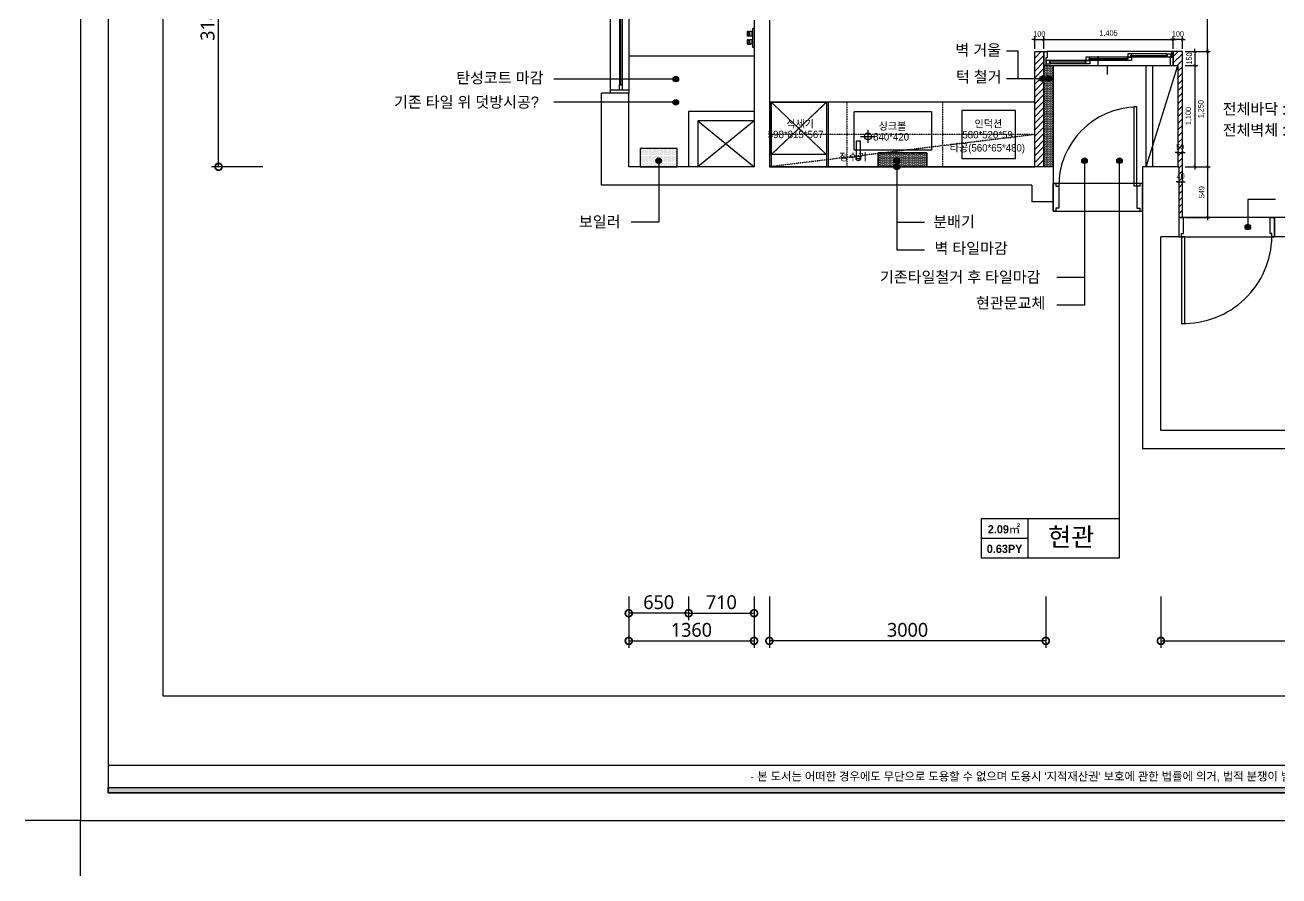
# Model space of a CAD drawing. Header units: millimetres. Extents: x 217202 to 745838, y -6815 to 171372.
# Drawn here: x 381178 to 394787, y 79566 to 88798 of the extents above; entities that cross this region are included whole.
import ezdxf
from ezdxf.enums import TextEntityAlignment as Align

# ---------------------------------------------------------------- set-up
doc = ezdxf.new("R2010")
doc.units = ezdxf.units.MM
doc.header["$PDMODE"] = 3
for name, pattern in [('DASHEDX2', [1.5, 1, -0.5]), ('HID', [2.3, 1.5, -0.8]), ('HID2', [1, 0.5, -0.5]), ('HIDDEN', [0.375, 0.25, -0.125])]:
    doc.linetypes.add(name, pattern=pattern)
doc.layers.get('DEFPOINTS').update_dxf_attribs({"color": 248})
for name, color, linetype in [('0-ELC TEXT', 7, 'Continuous'), ('03-TEXT', 3, 'Continuous'), ('03-WAL NEW', 3, 'Continuous'), ('06-FUR', 6, 'Continuous'), ('07-DIM', 5, 'Continuous'), ('3.기호.계단선', 30, 'Continuous'), ('_LIBR', 4, 'Continuous'), ('F-SYM', 7, 'Continuous'), ('FIN', 2, 'Continuous'), ('FORM(YOURNAME)-11', 1, 'Continuous'), ('Layer 1', 7, 'Continuous'), ('RC-LIGHT', 7, 'Continuous'), ('도면층2', 2, 'Continuous'), ('도면층4', 4, 'Continuous'), ('도면층5', 5, 'Continuous'), ('도면층8', 8, 'Continuous')]:
    doc.layers.add(name, color=color, linetype=linetype)
doc.styles.add('HY 울릉도 L', font='')
doc.styles.add('HY울릉도L', font='NanumBarunGothic.ttf')
doc.styles.add('YOURNAME', font='HY울릉도M.TTF')
doc.styles.add('넥슨고딕', font='NEXONLv1GothicBold.ttf')
doc.styles.add('코레일둥고', font='Korail_Round_Gothic_Medium.ttf')
doc.styles.get('HY 울릉도 L').set_extended_font_data('HY울릉도L')
doc.dimstyles.new('30', dxfattribs={"dimscale": 30, "dimtxt": 2, "dimasz": 1, "dimexe": 1, "dimexo": 1, "dimgap": 1, "dimtad": 1, "dimdec": 0, "dimrnd": 0.05, "dimdsep": 46, "dimlunit": 6, "dimtxsty": 'HY 울릉도 L', "dimblk": 'ARCHTICK', "dimcen": 2.5, "dimdle": 1, "dimclrd": 133, "dimclre": 133, "dimclrt": 30, "dimadec": 0, "dimazin": 0, "dimtfac": 1, "dimtdec": 0, "dimtix": 1, "dimtmove": 2, "dimatfit": 3, "dimldrblk": 'ARCHTICK', "dimfxl": 1, "dimlwd": -1, "dimlwe": -1, "dimarcsym": 0})
doc.dimstyles.new('60', dxfattribs={"dimscale": 60, "dimtxt": 2.5, "dimasz": 2.5, "dimexe": 1.25, "dimexo": 2, "dimtad": 1, "dimdec": 0, "dimtxsty": 'HY울릉도L', "dimblk": 'DOTSMALL', "dimcen": 2.5, "dimclrd": 1, "dimclre": 1, "dimclrt": 2, "dimadec": 0, "dimazin": 0, "dimtfac": 1, "dimtdec": 0, "dimtix": 1, "dimtmove": 0, "dimatfit": 3, "dimldrblk": 'DOTSMALL', "dimfxl": 1.25, "dimarcsym": 0})

# ---------------------------------------------------------------- blocks, each defined once
blk = doc.blocks.new('FORM-PLAN')
at = {"layer": 'FORM(YOURNAME)-11'}
h = blk.add_hatch(color=256, dxfattribs=at)
h.dxf.hatch_style = 1
h.paths.add_polyline_path([(-71444, 55115), (10556, 55115), (10556, 54915), (-71444, 54915)])
h.paths.add_polyline_path([(-71444, -2085), (10556, -2085), (10556, -2285), (-71444, -2285)])
at = {"layer": 'DEFPOINTS', "color": 158}
blk.add_line((1346, -1285), (-71444, -1285), dxfattribs=at)
for points in [[(-71444, -2285), (10556, -2285), (10556, 55115), (-71444, 55115)], [(-69444, 53115), (-64, 53115), (-64, 1215), (-69444, 1215)]]:
    blk.add_lwpolyline(points, close=True, dxfattribs=at)
at = {"layer": 'DEFPOINTS', "color": 1}
blk.add_lwpolyline([(-72444, -5285), (-72444, -3285), (-74444, -3285)], dxfattribs=at)
at = {"layer": 'FORM(YOURNAME)-11', "color": 250}
blk.add_lwpolyline([(-72444, -3285), (11556, -3285), (11556, 56115), (-72444, 56115)], close=True, dxfattribs=at)
at = {"layer": 'FORM(YOURNAME)-11'}
blk.add_lwpolyline([(-71444, -2085), (10556, -2085), (10556, -2285), (-71444, -2285)], close=True, dxfattribs=at)
at = {"layer": 'FORM(YOURNAME)-11', "color": 1, "style": 'YOURNAME'}
blk.add_text("- 본 도서는 어떠한 경우에도 무단으로 도용할 수 없으며 도용시 '지적재산권' 보호에 관한 법률에 의거, 법적 분쟁이 발생합니다.  또한 본 도서에 관한 모든 저작권은 당사에 있습니다. -", height=300, dxfattribs=at).set_placement((-32990, -1685), align=Align.MIDDLE_CENTER)
at = {"layer": 'FORM(YOURNAME)-11', "color": 3, "style": 'YOURNAME'}
for tag, height, p in [('1', 450, (9905, 18188)), ('2', 450, (9905, 17544)), ('3', 450, (9905, 16257)), ('4', 450, (9905, 14326)), ('5', 515, (9905, 12009)), ('6', 515, (9905, 9757)), ('7', 515, (9905, 7504)), ('8', 515, (9905, 5252)), ('9', 515, (9905, 2999)), ('10', 515, (5655, 811)), ('11', 515, (9905, 747)), ('12', 515, (5655, -1441)), ('13', 515, (9905, -1441))]:
    blk.add_attdef(tag, text='', height=height, dxfattribs=at).set_placement(p, align=Align.MIDDLE_RIGHT)
blk = doc.blocks.new('A$C004A4CAE')
at = {"layer": 'FIN', "color": 6}
for p, q in [((0, 0), (0, 5)), ((200, 15), (10, 15)), ((36, 69), (36, 70)), ((84, 69), (36, 69)), ((51, 63), (36, 63)), ((51, 57), (36, 57)), ((51, 51), (36, 51)), ((36, 23), (36, 45)), ((84, 45), (36, 45)), ((82, 72), (38, 72)), ((82, 21), (38, 21)), ((43, 15), (43, 21)), ((84, 63), (69, 63)), ((84, 57), (69, 57)), ((84, 51), (69, 51)), ((77, 15), (77, 21)), ((84, 69), (84, 70)), ((84, 23), (84, 45)), ((126, 69), (126, 70)), ((174, 69), (126, 69)), ((141, 63), (126, 63)), ((141, 57), (126, 57)), ((141, 51), (126, 51)), ((174, 45), (126, 45)), ((126, 23), (126, 45)), ((172, 72), (128, 72)), ((172, 21), (128, 21)), ((133, 15), (133, 21)), ((174, 63), (159, 63)), ((174, 57), (159, 57)), ((174, 51), (159, 51)), ((167, 15), (167, 21)), ((174, 69), (174, 70)), ((174, 23), (174, 45)), ((210, 0), (210, 5))]:
    blk.add_line(p, q, dxfattribs=at)
for centre, radius, start, end in [((10, 5), 10, 90, 180), ((36, 66), 3, 90, 270), ((36, 60), 3, 90, 270), ((36, 54), 3, 90, 270), ((36, 48), 3, 90, 270), ((38, 70), 2, 90, 180), ((38, 23), 2, 180, 270), ((51, 66), 3, 90, 270), ((51, 60), 3, 90, 270), ((51, 54), 3, 90, 270), ((51, 48), 3, 90, 270), ((69, 66), 3, 270, 90), ((69, 60), 3, 270, 90), ((69, 54), 3, 270, 90), ((69, 48), 3, 270, 90), ((82, 70), 2, 0, 90), ((82, 23), 2, 270, 0), ((84, 66), 3, 270, 90), ((84, 60), 3, 270, 90), ((84, 54), 3, 270, 90), ((84, 48), 3, 270, 90), ((126, 66), 3, 90, 270), ((126, 60), 3, 90, 270), ((126, 54), 3, 90, 270), ((126, 48), 3, 90, 270), ((128, 70), 2, 90, 180), ((128, 23), 2, 180, 270), ((141, 66), 3, 90, 270), ((141, 60), 3, 90, 270), ((141, 54), 3, 90, 270), ((141, 48), 3, 90, 270), ((159, 66), 3, 270, 90), ((159, 60), 3, 270, 90), ((159, 54), 3, 270, 90), ((159, 48), 3, 270, 90), ((172, 70), 2, 0, 90), ((172, 23), 2, 270, 0), ((174, 66), 3, 270, 90), ((174, 60), 3, 270, 90), ((174, 54), 3, 270, 90), ((174, 48), 3, 270, 90), ((200, 5), 10, 0, 90)]:
    blk.add_arc(centre, radius, start, end, dxfattribs=at)
blk = doc.blocks.new('flloo')
blk.add_lwpolyline([(-157702, -126053), (-157702, -125903), (-157172, -125903), (-157172, -126053), (-157702, -126053)])
at = {"layer": 'Layer 1'}
blk.add_line((-159048, -124853), (-160408, -124853), dxfattribs=at)
for points in [[(-155316, -124853), (-155316, -124953), (-155216, -124953), (-155216, -125053)], [(-155802, -126053), (-155802, -124953), (-154722, -124953), (-154722, -126053)]]:
    blk.add_lwpolyline(points, dxfattribs=at)
blk.add_circle((-157812, -125723), 37.5, dxfattribs=at)
at = {"layer": '도면층2'}
for p, q in [((-159048, -124463), (-159048, -126053)), ((-158882, -124463), (-158882, -126053)), ((-160408, -125253), (-160703, -125253)), ((-160703, -126253), (-160703, -125253)), ((-160408, -125253), (-160608, -125253)), ((-160408, -126053), (-160408, -125253)), ((-159048, -125453), (-159758, -125453)), ((-159758, -125453), (-159758, -126053)), ((-159048, -125553), (-159658, -125553)), ((-159658, -125553), (-159658, -126053)), ((-159048, -126053), (-160408, -126053)), ((-155802, -126053), (-158882, -126053)), ((-155802, -126053), (-155802, -126433)), ((-154833, -126053), (-154833, -129113)), ((-154438, -126053), (-154833, -126053)), ((-154438, -126053), (-154438, -126813)), ((-156032, -126253), (-160703, -126253)), ((-156032, -126253), (-156032, -126433)), ((-155802, -126283), (-155802, -126483)), ((-154833, -126283), (-154833, -126483)), ((-155802, -126433), (-156032, -126433)), ((-153398, -126813), (-153398, -126602)), ((-151378, -126602), (-153398, -126602)), ((-154633, -128913), (-154633, -126813)), ((-154438, -126813), (-154633, -126813)), ((-149803, -126813), (-153398, -126813)), ((-150533, -128913), (-154633, -128913)), ((-150333, -129113), (-154833, -129113))]:
    blk.add_line(p, q, dxfattribs=at)
at = {"layer": '도면층4'}
for p, q in [((-160608, -125253), (-160608, -122803)), ((-160408, -122803), (-160408, -125253)), ((-160493, -125163), (-160493, -124058)), ((-160408, -125223), (-160608, -125223)), ((-160408, -125253), (-160608, -125253)), ((-154893, -125403), (-154923, -125403)), ((-154923, -126263), (-154923, -125404)), ((-154893, -126263), (-154893, -125403)), ((-154833, -126233), (-155802, -126233)), ((-155802, -126233), (-155802, -126533)), ((-154893, -126263), (-154923, -126263)), ((-154833, -126533), (-154833, -126233)), ((-154833, -126233), (-154833, -126533)), ((-155802, -126533), (-154833, -126533))]:
    blk.add_line(p, q, dxfattribs=at)
blk.add_lwpolyline([(-160478, -125223), (-160508, -125223), (-160508, -125163), (-160478, -125163)], close=True, dxfattribs=at)
for points in [[(-155802, -126233), (-155772, -126233), (-155772, -126263), (-155742, -126263), (-155742, -126503), (-155772, -126503), (-155772, -126533), (-155802, -126533), (-155802, -126233)], [(-154833, -126233), (-154863, -126233), (-154863, -126263), (-154893, -126263), (-154893, -126503), (-154863, -126503), (-154863, -126533), (-154833, -126533), (-154833, -126233)]]:
    blk.add_lwpolyline(points, dxfattribs=at)
at = {"layer": '도면층5'}
for p, q in [((-160508, -124058), (-160508, -125163)), ((-160478, -124058), (-160478, -125163)), ((-157892, -125723), (-157742, -125723)), ((-157812, -125653), (-157812, -125793))]:
    blk.add_line(p, q, dxfattribs=at)
blk.add_arc((-154881, -126265), 861, 90.7939, 179.9066, dxfattribs=at)
at = {"layer": '도면층8'}
for p, q in [((-159048, -125553), (-159658, -126053)), ((-159658, -125553), (-159048, -126053))]:
    blk.add_line(p, q, dxfattribs=at)
at = {"xscale": -1, "rotation": 90}
blk.add_blockref('A$C004A4CAE', (-159048, -124550), dxfattribs=at)
blk = doc.blocks.new('_DOTSMALL')
at = {"color": 0, "linetype": 'ByBlock', "const_width": 0.5}
blk.add_lwpolyline([(-0.0625, 0, 1), (0.0625, 0, 1)], format="xyb", close=True, dxfattribs=at)
blk = doc.blocks.new('*D253')
at = {"layer": '07-DIM', "color": 1, "lineweight": -2, "transparency": 16777216}
for p, q in [((393505, 82596), (393505, 82041)), ((397605, 82596), (397605, 82041)), ((393505, 82116), (397605, 82116))]:
    blk.add_line(p, q, dxfattribs=at)
at = {"layer": 'DEFPOINTS', "color": 0, "transparency": 16777216}
for p in [(393505, 82716), (397605, 82716), (397605, 82116)]:
    blk.add_point(p, dxfattribs=at)
at = {"layer": '07-DIM', "color": 1, "lineweight": -2, "transparency": 16777216, "xscale": 150, "yscale": 150, "zscale": 150, "rotation": 180}
blk.add_blockref('_DOTSMALL', (393505, 82116), dxfattribs=at)
at = {"layer": '07-DIM', "color": 1, "lineweight": -2, "transparency": 16777216, "xscale": 150, "yscale": 150, "zscale": 150}
blk.add_blockref('_DOTSMALL', (397605, 82116), dxfattribs=at)
at = {"layer": '07-DIM', "color": 2, "transparency": 16777216, "insert": (395555, 82235), "char_height": 150, "attachment_point": 5, "style": 'HY울릉도L'}
blk.add_mtext('4100', dxfattribs=at)
blk = doc.blocks.new('*D254')
at = {"layer": '07-DIM', "color": 1, "lineweight": -2, "transparency": 16777216}
for p, q in [((389256, 82596), (389256, 82041)), ((392256, 82596), (392256, 82041)), ((392256, 82116), (389256, 82116))]:
    blk.add_line(p, q, dxfattribs=at)
at = {"layer": 'DEFPOINTS', "color": 0, "transparency": 16777216}
for p in [(389256, 82716), (392256, 82716), (389256, 82116)]:
    blk.add_point(p, dxfattribs=at)
at = {"layer": '07-DIM', "color": 1, "lineweight": -2, "transparency": 16777216, "xscale": 150, "yscale": 150, "zscale": 150, "rotation": 180}
blk.add_blockref('_DOTSMALL', (389256, 82116), dxfattribs=at)
at = {"layer": '07-DIM', "color": 1, "lineweight": -2, "transparency": 16777216, "xscale": 150, "yscale": 150, "zscale": 150}
blk.add_blockref('_DOTSMALL', (392256, 82116), dxfattribs=at)
at = {"layer": '07-DIM', "color": 2, "transparency": 16777216, "insert": (390756, 82235), "char_height": 150, "attachment_point": 5, "style": 'HY울릉도L'}
blk.add_mtext('3000', dxfattribs=at)
blk = doc.blocks.new('*D255')
at = {"layer": '07-DIM', "color": 1, "lineweight": -2, "transparency": 16777216}
for p, q in [((387730, 82596), (387730, 82041)), ((389090, 82596), (389090, 82041)), ((387730, 82116), (389090, 82116))]:
    blk.add_line(p, q, dxfattribs=at)
at = {"layer": 'DEFPOINTS', "color": 0, "transparency": 16777216}
for p in [(387730, 82716), (389090, 82716), (389090, 82116)]:
    blk.add_point(p, dxfattribs=at)
at = {"layer": '07-DIM', "color": 1, "lineweight": -2, "transparency": 16777216, "xscale": 150, "yscale": 150, "zscale": 150, "rotation": 180}
blk.add_blockref('_DOTSMALL', (387730, 82116), dxfattribs=at)
at = {"layer": '07-DIM', "color": 1, "lineweight": -2, "transparency": 16777216, "xscale": 150, "yscale": 150, "zscale": 150}
blk.add_blockref('_DOTSMALL', (389090, 82116), dxfattribs=at)
at = {"layer": '07-DIM', "color": 2, "transparency": 16777216, "insert": (388410, 82235), "char_height": 150, "attachment_point": 5, "style": 'HY울릉도L'}
blk.add_mtext('1360', dxfattribs=at)
blk = doc.blocks.new('*D256')
at = {"layer": '07-DIM', "color": 1, "lineweight": -2, "transparency": 16777216}
for p, q in [((388380, 82596), (388380, 82341)), ((389090, 82596), (389090, 82341)), ((388380, 82416), (389090, 82416))]:
    blk.add_line(p, q, dxfattribs=at)
at = {"layer": 'DEFPOINTS', "color": 0, "transparency": 16777216}
for p in [(388380, 82716), (389090, 82716), (389090, 82416)]:
    blk.add_point(p, dxfattribs=at)
at = {"layer": '07-DIM', "color": 1, "lineweight": -2, "transparency": 16777216, "xscale": 150, "yscale": 150, "zscale": 150, "rotation": 180}
blk.add_blockref('_DOTSMALL', (388380, 82416), dxfattribs=at)
at = {"layer": '07-DIM', "color": 1, "lineweight": -2, "transparency": 16777216, "xscale": 150, "yscale": 150, "zscale": 150}
blk.add_blockref('_DOTSMALL', (389090, 82416), dxfattribs=at)
at = {"layer": '07-DIM', "color": 2, "transparency": 16777216, "insert": (388735, 82535), "char_height": 150, "attachment_point": 5, "style": 'HY울릉도L'}
blk.add_mtext('710', dxfattribs=at)
blk = doc.blocks.new('*D257')
at = {"layer": '07-DIM', "color": 1, "lineweight": -2, "transparency": 16777216}
for p, q in [((387730, 82596), (387730, 82341)), ((388380, 82596), (388380, 82341)), ((388380, 82416), (387730, 82416))]:
    blk.add_line(p, q, dxfattribs=at)
at = {"layer": 'DEFPOINTS', "color": 0, "transparency": 16777216}
for p in [(387730, 82716), (388380, 82716), (387730, 82416)]:
    blk.add_point(p, dxfattribs=at)
at = {"layer": '07-DIM', "color": 1, "lineweight": -2, "transparency": 16777216, "xscale": 150, "yscale": 150, "zscale": 150, "rotation": 180}
blk.add_blockref('_DOTSMALL', (387730, 82416), dxfattribs=at)
at = {"layer": '07-DIM', "color": 1, "lineweight": -2, "transparency": 16777216, "xscale": 150, "yscale": 150, "zscale": 150}
blk.add_blockref('_DOTSMALL', (388380, 82416), dxfattribs=at)
at = {"layer": '07-DIM', "color": 2, "transparency": 16777216, "insert": (388055, 82535), "char_height": 150, "attachment_point": 5, "style": 'HY울릉도L'}
blk.add_mtext('650', dxfattribs=at)
blk = doc.blocks.new('*D258')
at = {"layer": '07-DIM', "color": 1, "lineweight": -2, "transparency": 16777216}
for p, q in [((383758, 90441), (383203, 90441)), ((383278, 87261), (383278, 90441)), ((383758, 87261), (383203, 87261))]:
    blk.add_line(p, q, dxfattribs=at)
at = {"layer": 'DEFPOINTS', "color": 0, "transparency": 16777216}
for p in [(383278, 90441), (383878, 90441), (383878, 87261)]:
    blk.add_point(p, dxfattribs=at)
at = {"layer": '07-DIM', "color": 1, "lineweight": -2, "transparency": 16777216, "xscale": 150, "yscale": 150, "zscale": 150}
for p, rotation in [((383278, 90441), 90), ((383278, 87261), 270)]:
    blk.add_blockref('_DOTSMALL', p, dxfattribs=dict(at, rotation=rotation))
at = {"layer": '07-DIM', "color": 2, "transparency": 16777216, "insert": (383159, 88851), "char_height": 150, "attachment_point": 5, "rotation": 90, "style": 'HY울릉도L'}
blk.add_mtext('3180', dxfattribs=at)
blk = doc.blocks.new('_ArchTick')
at = {"color": 0, "linetype": 'ByBlock', "const_width": 0.15}
blk.add_lwpolyline([(-0.5, -0.5), (0.5, 0.5)], dxfattribs=at)
blk = doc.blocks.new('*D275')
at = {"layer": 'DEFPOINTS', "color": 0, "transparency": 16777216}
for p in [(392236, 88641), (392136, 88511), (392236, 88511)]:
    blk.add_point(p, dxfattribs=at)
at = {"layer": 'RC-LIGHT', "color": 133, "transparency": 16777216}
for p, q in [((392136, 88641), (392106, 88641)), ((392136, 88541), (392136, 88671)), ((392136, 88641), (392236, 88641)), ((392236, 88541), (392236, 88671)), ((392236, 88641), (392266, 88641))]:
    blk.add_line(p, q, dxfattribs=at)
at = {"layer": 'RC-LIGHT', "color": 133, "transparency": 16777216, "xscale": 30, "yscale": 30, "zscale": 30}
blk.add_blockref('_ArchTick', (392136, 88641), dxfattribs=at)
at = {"layer": 'RC-LIGHT', "color": 133, "transparency": 16777216, "xscale": 30, "yscale": 30, "zscale": 30, "rotation": 180}
blk.add_blockref('_ArchTick', (392236, 88641), dxfattribs=at)
at = {"layer": 'RC-LIGHT', "color": 30, "transparency": 16777216, "insert": (392186, 88702), "char_height": 60, "attachment_point": 5, "style": 'HY 울릉도 L'}
blk.add_mtext('100', dxfattribs=at)
blk = doc.blocks.new('*D276')
at = {"layer": 'DEFPOINTS', "color": 0, "transparency": 16777216}
for p in [(393640, 88641), (392235, 88511), (393640, 88511)]:
    blk.add_point(p, dxfattribs=at)
at = {"layer": 'RC-LIGHT', "color": 133, "transparency": 16777216}
for p, q in [((392205, 88641), (393670, 88641)), ((392235, 88541), (392235, 88671)), ((393640, 88541), (393640, 88671))]:
    blk.add_line(p, q, dxfattribs=at)
at = {"layer": 'RC-LIGHT', "color": 133, "transparency": 16777216, "xscale": 30, "yscale": 30, "zscale": 30, "rotation": 180}
blk.add_blockref('_ArchTick', (392235, 88641), dxfattribs=at)
at = {"layer": 'RC-LIGHT', "color": 133, "transparency": 16777216, "xscale": 30, "yscale": 30, "zscale": 30}
blk.add_blockref('_ArchTick', (393640, 88641), dxfattribs=at)
at = {"layer": 'RC-LIGHT', "color": 30, "transparency": 16777216, "insert": (392937, 88707), "char_height": 60, "attachment_point": 5, "style": 'HY 울릉도 L'}
blk.add_mtext('1,405', dxfattribs=at)
blk = doc.blocks.new('*D277')
at = {"layer": 'DEFPOINTS', "color": 0, "transparency": 16777216}
for p in [(393640, 88641), (393640, 88511), (393740, 88511)]:
    blk.add_point(p, dxfattribs=at)
at = {"layer": 'RC-LIGHT', "color": 133, "transparency": 16777216}
for p, q in [((393640, 88641), (393610, 88641)), ((393640, 88541), (393640, 88671)), ((393740, 88641), (393640, 88641)), ((393740, 88541), (393740, 88671)), ((393740, 88641), (393770, 88641))]:
    blk.add_line(p, q, dxfattribs=at)
at = {"layer": 'RC-LIGHT', "color": 133, "transparency": 16777216, "xscale": 30, "yscale": 30, "zscale": 30}
blk.add_blockref('_ArchTick', (393640, 88641), dxfattribs=at)
at = {"layer": 'RC-LIGHT', "color": 133, "transparency": 16777216, "xscale": 30, "yscale": 30, "zscale": 30, "rotation": 180}
blk.add_blockref('_ArchTick', (393740, 88641), dxfattribs=at)
at = {"layer": 'RC-LIGHT', "color": 30, "transparency": 16777216, "insert": (393690, 88702), "char_height": 60, "attachment_point": 5, "style": 'HY 울릉도 L'}
blk.add_mtext('100', dxfattribs=at)
blk = doc.blocks.new('*D270')
at = {"layer": 'DEFPOINTS', "color": 0, "transparency": 16777216}
for p in [(393740, 88511), (393740, 87261), (394010, 87261)]:
    blk.add_point(p, dxfattribs=at)
at = {"layer": 'RC-LIGHT', "color": 133, "transparency": 16777216}
for p, q in [((393770, 88511), (394040, 88511)), ((394010, 88541), (394010, 87231)), ((393770, 87261), (394040, 87261))]:
    blk.add_line(p, q, dxfattribs=at)
at = {"layer": 'RC-LIGHT', "color": 133, "transparency": 16777216, "xscale": 30, "yscale": 30, "zscale": 30}
for p, rotation in [((394010, 88511), 90), ((394010, 87261), 270)]:
    blk.add_blockref('_ArchTick', p, dxfattribs=dict(at, rotation=rotation))
at = {"layer": 'RC-LIGHT', "color": 30, "transparency": 16777216, "insert": (393944, 87886), "char_height": 60, "attachment_point": 5, "rotation": 90, "style": 'HY 울릉도 L'}
blk.add_mtext('1,250', dxfattribs=at)
blk = doc.blocks.new('*D278')
at = {"layer": 'DEFPOINTS', "color": 0, "transparency": 16777216}
for p in [(393740, 87261), (393740, 86712), (394010, 86712)]:
    blk.add_point(p, dxfattribs=at)
at = {"layer": 'RC-LIGHT', "color": 133, "transparency": 16777216}
for p, q in [((393770, 87261), (394040, 87261)), ((394010, 87291), (394010, 86682)), ((393770, 86712), (394040, 86712))]:
    blk.add_line(p, q, dxfattribs=at)
at = {"layer": 'RC-LIGHT', "color": 133, "transparency": 16777216, "xscale": 30, "yscale": 30, "zscale": 30}
for p, rotation in [((394010, 87261), 90), ((394010, 86712), 270)]:
    blk.add_blockref('_ArchTick', p, dxfattribs=dict(at, rotation=rotation))
at = {"layer": 'RC-LIGHT', "color": 30, "transparency": 16777216, "insert": (393948, 86986), "char_height": 60, "attachment_point": 5, "rotation": 90, "style": 'HY 울릉도 L'}
blk.add_mtext('549', dxfattribs=at)
blk = doc.blocks.new('*D279')
at = {"layer": 'DEFPOINTS', "color": 0, "transparency": 16777216}
for p in [(393700, 87098), (393740, 87098), (393740, 87098)]:
    blk.add_point(p, dxfattribs=at)
at = {"layer": 'RC-LIGHT', "color": 133, "transparency": 16777216}
for p, q in [((393700, 87098), (393670, 87098)), ((393700, 87098), (393740, 87098)), ((393740, 87098), (393770, 87098))]:
    blk.add_line(p, q, dxfattribs=at)
at = {"layer": 'RC-LIGHT', "color": 133, "transparency": 16777216, "xscale": 30, "yscale": 30, "zscale": 30}
blk.add_blockref('_ArchTick', (393700, 87098), dxfattribs=at)
at = {"layer": 'RC-LIGHT', "color": 133, "transparency": 16777216, "xscale": 30, "yscale": 30, "zscale": 30, "rotation": 180}
blk.add_blockref('_ArchTick', (393740, 87098), dxfattribs=at)
at = {"layer": 'RC-LIGHT', "color": 30, "transparency": 16777216, "insert": (393720, 87160), "char_height": 60, "attachment_point": 5, "style": 'HY 울릉도 L'}
blk.add_mtext('40', dxfattribs=at)
blk = doc.blocks.new('*D280')
at = {"layer": 'DEFPOINTS', "color": 0, "transparency": 16777216}
for p in [(393690, 87414), (393740, 87414), (393740, 87414)]:
    blk.add_point(p, dxfattribs=at)
at = {"layer": 'RC-LIGHT', "color": 133, "transparency": 16777216}
for p, q in [((393690, 87414), (393660, 87414)), ((393690, 87414), (393740, 87414)), ((393740, 87414), (393770, 87414))]:
    blk.add_line(p, q, dxfattribs=at)
at = {"layer": 'RC-LIGHT', "color": 133, "transparency": 16777216, "xscale": 30, "yscale": 30, "zscale": 30}
blk.add_blockref('_ArchTick', (393690, 87414), dxfattribs=at)
at = {"layer": 'RC-LIGHT', "color": 133, "transparency": 16777216, "xscale": 30, "yscale": 30, "zscale": 30, "rotation": 180}
blk.add_blockref('_ArchTick', (393740, 87414), dxfattribs=at)
at = {"layer": 'RC-LIGHT', "color": 30, "transparency": 16777216, "insert": (393715, 87475), "char_height": 60, "attachment_point": 5, "style": 'HY 울릉도 L'}
blk.add_mtext('50', dxfattribs=at)
blk = doc.blocks.new('*D271')
at = {"layer": 'DEFPOINTS', "color": 0, "transparency": 16777216}
for p in [(393740, 88511), (393740, 88361), (393875, 88361)]:
    blk.add_point(p, dxfattribs=at)
at = {"layer": 'RC-LIGHT', "color": 133, "transparency": 16777216}
for p, q in [((393770, 88511), (393905, 88511)), ((393875, 88511), (393875, 88541)), ((393875, 88511), (393875, 88361)), ((393770, 88361), (393905, 88361)), ((393875, 88361), (393875, 88331))]:
    blk.add_line(p, q, dxfattribs=at)
at = {"layer": 'RC-LIGHT', "color": 133, "transparency": 16777216, "xscale": 30, "yscale": 30, "zscale": 30}
for p, rotation in [((393875, 88511), 270), ((393875, 88361), 90)]:
    blk.add_blockref('_ArchTick', p, dxfattribs=dict(at, rotation=rotation))
at = {"layer": 'RC-LIGHT', "color": 30, "transparency": 16777216, "insert": (393813, 88436), "char_height": 60, "attachment_point": 5, "rotation": 90, "style": 'HY 울릉도 L'}
blk.add_mtext('150', dxfattribs=at)
blk = doc.blocks.new('*D272')
at = {"layer": 'DEFPOINTS', "color": 0, "transparency": 16777216}
for p in [(393740, 88361), (393740, 87261), (393875, 87261)]:
    blk.add_point(p, dxfattribs=at)
at = {"layer": 'RC-LIGHT', "color": 133, "transparency": 16777216}
for p, q in [((393770, 88361), (393905, 88361)), ((393875, 88391), (393875, 87231)), ((393770, 87261), (393905, 87261))]:
    blk.add_line(p, q, dxfattribs=at)
at = {"layer": 'RC-LIGHT', "color": 133, "transparency": 16777216, "xscale": 30, "yscale": 30, "zscale": 30}
for p, rotation in [((393875, 88361), 90), ((393875, 87261), 270)]:
    blk.add_blockref('_ArchTick', p, dxfattribs=dict(at, rotation=rotation))
at = {"layer": 'RC-LIGHT', "color": 30, "transparency": 16777216, "insert": (393809, 87811), "char_height": 60, "attachment_point": 5, "rotation": 90, "style": 'HY 울릉도 L'}
blk.add_mtext('1,100', dxfattribs=at)
blk = doc.blocks.new('*D273')
at = {"layer": 'DEFPOINTS', "color": 0, "transparency": 16777216}
for p in [(393740, 90441), (394010, 90441), (393740, 88511)]:
    blk.add_point(p, dxfattribs=at)
at = {"layer": 'RC-LIGHT', "color": 133, "transparency": 16777216}
for p, q in [((393770, 90441), (394040, 90441)), ((394010, 88481), (394010, 90471)), ((393770, 88511), (394040, 88511))]:
    blk.add_line(p, q, dxfattribs=at)
at = {"layer": 'RC-LIGHT', "color": 133, "transparency": 16777216, "xscale": 30, "yscale": 30, "zscale": 30}
for p, rotation in [((394010, 90441), 90), ((394010, 88511), 270)]:
    blk.add_blockref('_ArchTick', p, dxfattribs=dict(at, rotation=rotation))
at = {"layer": 'RC-LIGHT', "color": 30, "transparency": 16777216, "insert": (393944, 89476), "char_height": 60, "attachment_point": 5, "rotation": 90, "style": 'HY 울릉도 L'}
blk.add_mtext('1,930', dxfattribs=at)

msp = doc.modelspace()

# ---------------------------------------------------------------- hatches: boundary and pattern name
at = {"layer": '0-ELC TEXT'}
h = msp.add_hatch(color=256, dxfattribs=at)
h.dxf.hatch_style = 1
edge = h.paths.add_edge_path()
edge.add_arc((388241.3, 88212.8), 30, 180, 540, ccw=False)
h = msp.add_hatch(color=256, dxfattribs=at)
h.dxf.hatch_style = 1
edge = h.paths.add_edge_path()
edge.add_arc((392219.8, 88216), 30, 0, 360)
h = msp.add_hatch(color=256, dxfattribs=at)
h.dxf.hatch_style = 1
edge = h.paths.add_edge_path()
edge.add_arc((392289.1, 88216), 30, 0, 360)
h = msp.add_hatch(color=256, dxfattribs=at)
h.dxf.hatch_style = 1
edge = h.paths.add_edge_path()
edge.add_arc((388241.3, 87960.4), 30, 180, 540, ccw=False)
h = msp.add_hatch(color=256, dxfattribs=at)
h.dxf.hatch_style = 1
edge = h.paths.add_edge_path()
edge.add_arc((388055, 87326.5), 30, 0, 360)
h = msp.add_hatch(color=256, dxfattribs=at)
h.dxf.hatch_style = 1
edge = h.paths.add_edge_path()
edge.add_arc((390640, 87326.5), 30, 0, 360)
h = msp.add_hatch(color=256, dxfattribs=at)
h.dxf.hatch_style = 1
edge = h.paths.add_edge_path()
edge.add_arc((390640, 87260.6), 30, 0, 360)
h = msp.add_hatch(color=256, dxfattribs=at)
h.dxf.hatch_style = 1
edge = h.paths.add_edge_path()
edge.add_arc((392676.5, 87326.5), 30, 0, 360)
h = msp.add_hatch(color=256, dxfattribs=at)
h.dxf.hatch_style = 1
edge = h.paths.add_edge_path()
edge.add_arc((393056.6, 87326.5), 30, 180, 540)
h = msp.add_hatch(color=256, dxfattribs=at)
h.dxf.hatch_style = 1
edge = h.paths.add_edge_path()
edge.add_arc((394449.5, 86606.1), 30, -180, 180, ccw=False)
at = {"layer": '03-WAL NEW'}
h = msp.add_hatch(dxfattribs=at)
h.set_pattern_fill('_USER', color=256, scale=50, angle=45, pattern_type=0)
h.set_pattern_definition([(45, (573938.155, 250160.193), (-35.355339, 35.355339), [])])
h.paths.add_polyline_path([(392236, 88510.6), (392236, 87260.6), (392136, 87260.6), (392136, 88510.6)])
h.paths.add_polyline_path([(393740, 86711.6), (393740, 88510.6), (393640, 88510.6), (393640, 88360.6), (393690, 88360.6), (393690, 87260.6), (393700, 87260.6), (393700, 86711.6)])
at = {"layer": '3.기호.계단선'}
h = msp.add_hatch(dxfattribs=at)
h.set_pattern_fill('DOTS', color=256, scale=200, double=1)
h.set_pattern_definition([(0, (573938.155, 250160.193), (6.25, 12.5), [0, -12.5])])
h.paths.add_polyline_path([(392236, 88360.6), (392336, 88360.6), (392336, 87260.6), (392236, 87260.6)])
h = msp.add_hatch(dxfattribs=at)
h.set_pattern_fill('DOTS', color=256, scale=200, double=1)
h.set_pattern_definition([(0, (548138.155, 213313.843), (6.25, 12.5), [0, -12.5])])
h.paths.add_polyline_path([(387855, 87260.6), (388255, 87260.6), (388255, 87460.6), (387855, 87460.6)])
h = msp.add_hatch(dxfattribs=at)
h.set_pattern_fill('DOTS', color=256, scale=200, double=1)
h.set_pattern_definition([(0, (548109.155, 213323.843), (6.25, 12.5), [0, -12.5])])
h.paths.add_polyline_path([(390436, 87260.6), (390966, 87260.6), (390966, 87410.6), (390436, 87410.6)])

# ---------------------------------------------------------------- linework, layer by layer
at = {"layer": '0-ELC TEXT'}
for p, q in [((388241.3, 88212.8), (386918, 88212.8)), ((388241.3, 87960.4), (386918, 87960.4)), ((393056.6, 83440.1), (393056.6, 87326.5)), ((392066.3, 83015.6), (392066.3, 83440.1)), ((392066.3, 83227.8), (391556.6, 83227.8))]:
    msp.add_line(p, q, dxfattribs=at)
for points in [[(392289.1, 88216), (391831.4, 88216)], [(388055, 87326.5), (388055, 86660.6), (387755, 86660.6)], [(390640, 87326.5), (390640, 86660.6), (390940, 86660.6)], [(392676.5, 87326.5), (392676.5, 86060.6), (392376.5, 86060.6)], [(394749.5, 86906.1), (394449.5, 86906.1), (394449.5, 86606.1)], [(390640, 86660.6), (390640, 86360.6), (390940, 86360.6)], [(392676.5, 86060.6), (392676.5, 85760.6), (392376.5, 85760.6)]]:
    msp.add_lwpolyline(points, dxfattribs=at)
msp.add_lwpolyline([(393056.6, 83440.1), (391556.6, 83440.1), (391556.6, 83015.6), (393056.6, 83015.6)], close=True, dxfattribs=at)
for centre in [(388241.3, 88212.8), (392219.8, 88216), (392289.1, 88216), (388241.3, 87960.4), (388055, 87326.5), (390640, 87326.5), (390640, 87260.6), (392676.5, 87326.5), (393056.6, 87326.5), (394449.5, 86606.1)]:
    msp.add_circle(centre, 30, dxfattribs=at)
at = {"layer": '03-WAL NEW'}
for points in [[(392236, 88510.6), (392236, 87260.6), (392136, 87260.6), (392136, 88510.6), (392236, 88510.6)], [(393740, 86711.6), (393740, 88510.6), (393640, 88510.6), (393640, 88360.6), (393690, 88360.6), (393690, 87260.6), (393700, 87260.6), (393700, 86711.6), (393740, 86711.6)]]:
    msp.add_lwpolyline(points, dxfattribs=at)
at = {"layer": '06-FUR'}
for p, q in [((393345, 87260.6), (393690, 88360.6)), ((389276, 87960.6), (389276, 87260.6)), ((389876, 87960.6), (389876, 87260.6)), ((389896, 87960.6), (389896, 87260.6))]:
    msp.add_line(p, q, dxfattribs=at)
at = {"layer": '06-FUR', "color": 7, "linetype": 'DASHEDX2'}
for p, q in [((389875, 87393.6), (389277, 87960.6)), ((389875, 87960.6), (389277, 87393.6))]:
    msp.add_line(p, q, dxfattribs=at)
at = {"layer": '06-FUR', "linetype": 'HID2', "ltscale": 2}
for p, q in [((390096, 87960.6), (390096, 87260.6)), ((391136, 87960.6), (391136, 87260.6)), ((392136, 87610.6), (389256, 87260.6))]:
    msp.add_line(p, q, dxfattribs=at)
at = {"layer": '06-FUR'}
for points in [[(393345, 88360.6), (393690, 88360.6), (393690, 87260.6), (393345, 87260.6)], [(392136, 87960.6), (389256, 87960.6), (389256, 87260.6), (392136, 87260.6)]]:
    msp.add_lwpolyline(points, close=True, dxfattribs=at)
at = {"layer": '06-FUR', "color": 7, "linetype": 'DASHEDX2'}
for points in [[(389875, 87393.6), (389277, 87393.6), (389277, 87960.6), (389875, 87960.6)], [(391016, 87440.6), (390176, 87440.6), (390176, 87860.6), (391016, 87860.6)], [(391346, 87350.6), (391926, 87350.6), (391926, 87870.6), (391346, 87870.6)]]:
    msp.add_lwpolyline(points, close=True, dxfattribs=at)
at = {"layer": '06-FUR', "linetype": 'HID2', "ltscale": 2}
msp.add_lwpolyline([(389256, 87260.6), (392136, 87260.6), (392136, 87610.6), (389256, 87610.6)], close=True, dxfattribs=at)
at = {"layer": '3.기호.계단선'}
for points in [[(392236, 88360.6), (392336, 88360.6), (392336, 87260.6), (392236, 87260.6)], [(387855, 87260.6), (388255, 87260.6), (388255, 87460.6), (387855, 87460.6)], [(390441, 87260.6), (390966, 87260.6), (390966, 87410.6), (390441, 87410.6)]]:
    msp.add_lwpolyline(points, close=True, dxfattribs=at)
at = {"layer": '3.기호.계단선', "linetype": 'HIDDEN', "ltscale": 5, "const_width": 10}
msp.add_lwpolyline([(392136, 87260.6), (389256, 87260.6)], dxfattribs=at)
at = {"layer": '3.기호.계단선', "linetype": 'HID'}
msp.add_lwpolyline([(394740, 86711.6), (393700, 86711.6), (393700, 86500.6), (394740, 86500.6)], close=True, dxfattribs=at)
at = {"layer": '_LIBR', "linetype": 'Continuous'}
for points in [[(393729.3, 86536.5), (393749.8, 86536.5), (393749.8, 86711.6), (393700, 86711.6), (393700, 86500.6), (393729.3, 86500.6)], [(393764.6, 85560.6), (393764.6, 86500.6), (393729.3, 86500.6), (393729.3, 85560.6)]]:
    msp.add_lwpolyline(points, close=True, dxfattribs=at)
msp.add_lwpolyline([(394690.1, 86536.5), (394690.1, 86711.6), (394740, 86711.6), (394740, 86500.6), (394710.6, 86500.6), (394710.6, 86536.5), (394690.1, 86536.5), (394710.6, 86536.5)], dxfattribs=at)
msp.add_arc((393753, 86518.1), 957.8, 268.58601, 358.95353, dxfattribs=at)
at = {"layer": 'RC-LIGHT'}
msp.add_lwpolyline([(391955.4, 88216), (391955.4, 88516), (391831.4, 88516)], dxfattribs=at)
msp.add_lwpolyline([(390198.1, 87350.6), (390246.1, 87350.6), (390246.1, 87538.6), (390198.1, 87538.6)], close=True, dxfattribs=at)
msp.add_circle((390222.1, 87350.6), 24, dxfattribs=at)
at = {"layer": '도면층8'}
for p, q in [((393619.6, 88510.6), (392271, 88510.6)), ((393570.4, 88484.8), (393187.4, 88484.8)), ((392236, 88360.6), (393640, 88360.6)), ((392688.5, 88414.6), (392302, 88414.6)), ((392688.5, 88379.6), (392302, 88379.6)), ((393187.4, 88449.7), (392702.8, 88449.7)), ((393142.9, 88414.6), (392702.8, 88414.6)), ((393570.4, 88449.7), (393187.4, 88449.7)), ((393604.9, 88442.5), (393604.9, 88445))]:
    msp.add_line(p, q, dxfattribs=at)
for points in [[(392236, 88510.6), (392236, 88510.6), (392271, 88510.6), (392271, 88442.6), (392256.3, 88442.6), (392256.3, 88360.6), (392236, 88360.6), (392236, 88510.6)], [(393187.4, 88474), (393190.6, 88472.4), (393191.2, 88471.3), (393191.8, 88469.6)], [(393187.4, 88460.5), (393190.6, 88462.1), (393191.2, 88463.3), (393191.8, 88464.9)], [(393191.8, 88469.6), (393574.5, 88469.6), (393574.5, 88464.9), (393191.8, 88464.9), (393191.8, 88469.6), (393191.8, 88464.9)], [(393570.4, 88474), (393567.2, 88472.4), (393566.6, 88471.3), (393566, 88469.6)], [(393570.4, 88460.5), (393567.2, 88462.1), (393566.6, 88463.3), (393566, 88464.9)], [(393640, 88365.6), (393640, 88510.6), (393619.6, 88510.6), (393619.6, 88445), (393604.9, 88445), (393604.9, 88360.6), (393640, 88360.6), (393640, 88365.6)], [(392302, 88403.9), (392305.2, 88402.3), (392305.8, 88401.1), (392306.5, 88399.4)], [(392302, 88390.3), (392305.2, 88391.9), (392305.8, 88393.1), (392306.5, 88394.8)], [(392306.5, 88399.4), (392684.1, 88399.4), (392684.1, 88394.8), (392306.5, 88394.8), (392306.5, 88399.4), (392306.5, 88394.8)], [(392688.5, 88403.9), (392685.3, 88402.3), (392684.7, 88401.1), (392684.1, 88399.4)], [(392688.5, 88390.3), (392685.3, 88391.9), (392684.7, 88393.1), (392684.1, 88394.8)], [(392733, 88439), (392736.2, 88437.3), (392736.8, 88436.2), (392737.4, 88434.5)], [(392733, 88425.4), (392736.2, 88427), (392736.8, 88428.2), (392737.4, 88429.8)], [(392737.4, 88434.5), (393138.5, 88434.5), (393138.5, 88429.8), (392737.4, 88429.8), (392737.4, 88434.5), (392737.4, 88429.8)], [(393142.9, 88439), (393139.7, 88437.3), (393139.1, 88436.2), (393138.5, 88434.5)], [(393142.9, 88425.4), (393139.7, 88427), (393139.1, 88428.2), (393138.5, 88429.8)]]:
    msp.add_lwpolyline(points, dxfattribs=at)
for points in [[(393187.4, 88473.1), (393187.4, 88484.8), (393146.5, 88484.8), (393146.5, 88449.7), (393187.4, 88449.7), (393187.4, 88461.4), (393180.9, 88463.5), (393180.9, 88471)], [(393614.8, 88449.7), (393570.4, 88449.7), (393570.4, 88461.4), (393576.9, 88463.5), (393576.9, 88471), (393570.4, 88473.1), (393570.4, 88484.8), (393614.8, 88484.8)], [(392302, 88403), (392302, 88414.6), (392261.1, 88414.6), (392261.1, 88379.6), (392302, 88379.6), (392302, 88391.3), (392295.5, 88393.3), (392295.5, 88400.9)], [(392733, 88379.6), (392688.5, 88379.6), (392688.5, 88391.3), (392695, 88393.3), (392695, 88400.9), (392688.5, 88403), (392688.5, 88414.6), (392733, 88414.6)], [(392733, 88438), (392733, 88449.7), (392692, 88449.7), (392692, 88414.6), (392733, 88414.6), (392733, 88426.3), (392726.5, 88428.4), (392726.5, 88436)], [(393187.4, 88414.6), (393142.9, 88414.6), (393142.9, 88426.3), (393149.4, 88428.4), (393149.4, 88436), (393142.9, 88438), (393142.9, 88449.7), (393187.4, 88449.7)]]:
    msp.add_lwpolyline(points, close=True, dxfattribs=at)

# ---------------------------------------------------------------- block references
at = {"layer": 'F-SYM', "xscale": 0.3, "yscale": 0.3, "zscale": 0.3}
msp.add_blockref('FORM-PLAN', (403511.2, 81151), dxfattribs=at)
at = {"layer": '도면층2'}
msp.add_blockref('flloo', (548138.2, 213313.8), dxfattribs=at)

# ---------------------------------------------------------------- texts
at = {"layer": '0-ELC TEXT', "style": '코레일둥고'}
for s, p in [('벽 거울', (391275.3, 88467.6)), ('탄성코트 마감', (385856.9, 88166.6)), ('턱 철거', (391280.4, 88176.8)), ('기존 타일 위 덧방시공?', (385181.4, 87902.7)), ('전체바닥 : 지정 광폭강마루 마감', (394175.8, 87828)), ('전체벽체 : 지정 도배마감', (394175.8, 87599.2)), ('보일러', (387189.4, 86604.8)), ('분배기', (391034.9, 86604.8)), ('벽 타일마감', (391047.8, 86316.7)), ('기존타일철거 후 타일마감', (390456.3, 86004.8)), ('현관문교체', (391498.6, 85721.9))]:
    msp.add_text(s, height=120, dxfattribs=at).set_placement(p)
at = {"layer": '03-TEXT'}
for s, height, style, p in [('2.09㎡', 90, '넥슨고딕', (391802.8, 83281.9)), ('현관', 200, '코레일둥고', (392532.4, 83144.5)), ('0.63PY', 90, '넥슨고딕', (391809, 83069.7))]:
    msp.add_text(s, height=height, dxfattribs=dict(at, style=style)).set_placement(p, align=Align.CENTER)
at = {"layer": '06-FUR', "color": 7, "linetype": 'DASHEDX2', "style": '코레일둥고'}
for s, p in [('식세기', (389438.7, 87688.3)), ('인덕션', (391482.4, 87688.3)), ('598*815*567', (389239.6, 87571.8)), ('싱크볼', (390441.5, 87662)), ('580*520*59', (391351.3, 87569.2)), ('840*420', (390382.4, 87545.6)), ('타공(560*65*480)', (391213.4, 87426.5)), ('정수기', (390012.8, 87327.2))]:
    msp.add_text(s, height=80, dxfattribs=at).set_placement(p)

# ---------------------------------------------------------------- dimensions: what is measured, and where the dimension line sits
at = {"layer": '07-DIM'}
dim = msp.add_linear_dim(base=(383278, 90440.6), p1=(383878, 87260.6), p2=(383878, 90440.6), angle=90, dimstyle='60', dxfattribs=at)
dim.commit()
dim.dimension.update_dxf_attribs({"geometry": '*D258', "text_midpoint": (383158.9, 88850.6)})
for base, p1, p2, picture, middle in [((389090, 82115.6), (387730, 82715.6), (389090, 82715.6), '*D255', (388410, 82234.6)), ((387730, 82415.6), (388380, 82715.6), (387730, 82715.6), '*D257', (388055, 82534.6)), ((389090, 82415.6), (388380, 82715.6), (389090, 82715.6), '*D256', (388735, 82534.5)), ((389256, 82115.6), (392256, 82715.6), (389256, 82715.6), '*D254', (390756, 82234.6)), ((397605, 82115.6), (393505, 82715.6), (397605, 82715.6), '*D253', (395555, 82234.5))]:
    dim = msp.add_linear_dim(base=base, p1=p1, p2=p2, dimstyle='60', dxfattribs=at)
    dim.commit()
    dim.dimension.update_dxf_attribs({"geometry": picture, "text_midpoint": middle})
at = {"layer": 'RC-LIGHT'}
for base, p1, p2, picture, middle in [((394009.5, 90440.6), (393740, 88510.6), (393740, 90440.6), '*D273', (393943.6, 89475.6)), ((394009.5, 87260.6), (393740, 88510.6), (393740, 87260.6), '*D270', (393943.6, 87885.6)), ((393874.8, 88360.6), (393740, 88510.6), (393740, 88360.6), '*D271', (393813.5, 88435.6)), ((393874.8, 87260.6), (393740, 88360.6), (393740, 87260.6), '*D272', (393808.8, 87810.6)), ((394009.5, 86711.6), (393740, 87260.6), (393740, 86711.6), '*D278', (393948.2, 86986.1))]:
    dim = msp.add_linear_dim(base=base, p1=p1, p2=p2, angle=90, dimstyle='30', override={"dimfxl": 1.25, "dimarcsym": 2}, dxfattribs=at)
    dim.commit()
    dim.dimension.update_dxf_attribs({"geometry": picture, "text_midpoint": middle})
for base, p1, p2, picture, middle in [((392236, 88641), (392136, 88510.6), (392236, 88510.6), '*D275', (392186, 88702.2)), ((393640, 88641), (392234.6, 88510.6), (393640, 88510.6), '*D276', (392937.3, 88706.9)), ((393640, 88641), (393740, 88510.6), (393640, 88510.6), '*D277', (393690, 88702.2)), ((393740, 87413.7), (393690, 87413.7), (393740, 87413.7), '*D280', (393715, 87475)), ((393740, 87098.4), (393700, 87098.4), (393740, 87098.4), '*D279', (393720, 87159.7))]:
    dim = msp.add_linear_dim(base=base, p1=p1, p2=p2, dimstyle='30', override={"dimfxl": 1.25, "dimarcsym": 2}, dxfattribs=at)
    dim.commit()
    dim.dimension.update_dxf_attribs({"geometry": picture, "text_midpoint": middle})

doc.saveas('drawing.dxf')
